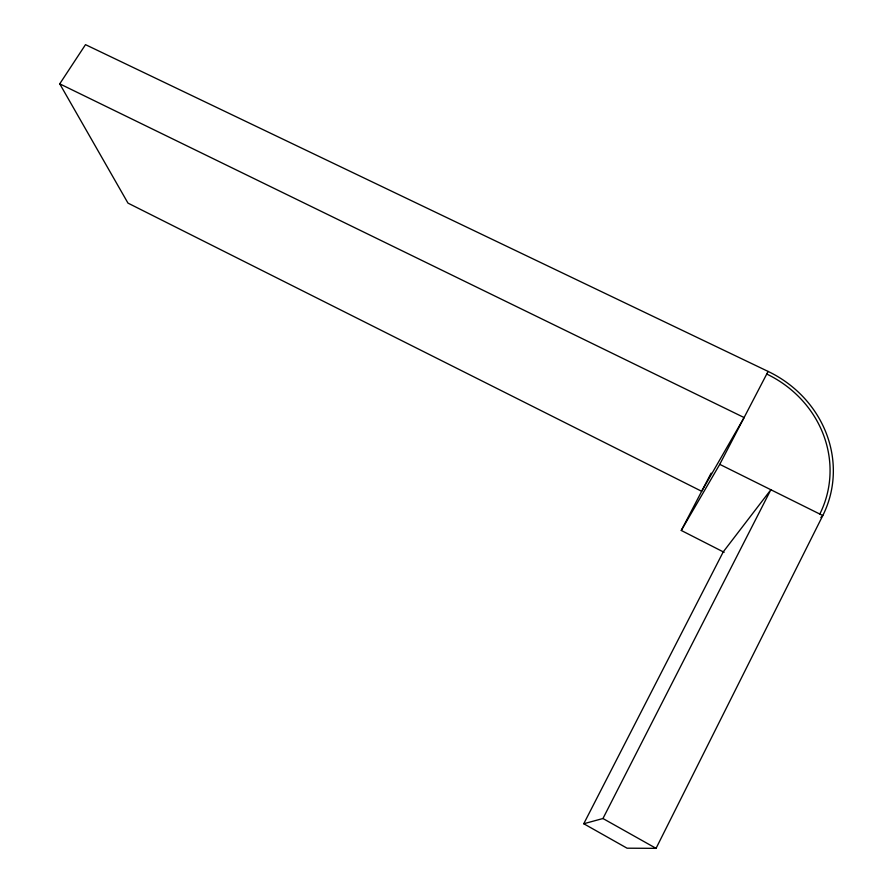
<?xml version="1.0" encoding="UTF-8"?>
<svg xmlns="http://www.w3.org/2000/svg" width="893" height="893" viewBox="0 0 893 893"><rect width="100%" height="100%" fill="white"/><g stroke="black" fill="none" stroke-linecap="round" stroke-linejoin="round"><path stroke-width="1.34" d="M583.754 823.748L602.954 818.513L770.86 489.744L723.252 551.863L583.754 823.748L627.065 848.194L656.054 848.35L822.799 515.54A113.433 106.133 18.8 0 0 768.103 371.421L85.505 44.65L59.742 83.842L127.978 203.113L701.664 491.295L744.103 417.556L59.742 83.842M724.145 552.321L681.27 530.453L711.118 473.156M681.27 530.453L719.747 464.349L768.103 371.421M820.868 517.505L822.799 515.54L719.747 464.349M602.954 818.513L656.054 848.35M766.741 374.044A110.185 103.097 18.8 0 1 819.807 514.055"/></g></svg>
